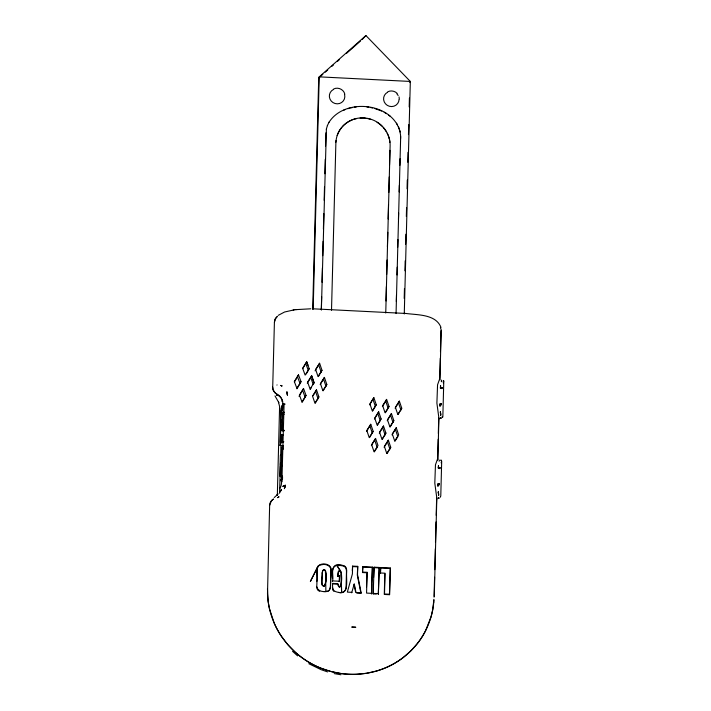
<?xml version="1.0" encoding="UTF-8"?>
<svg xmlns="http://www.w3.org/2000/svg" width="711" height="711" viewBox="0 0 711 711"><rect width="100%" height="100%" fill="white"/><g stroke="black" fill="none" stroke-linecap="round" stroke-linejoin="round"><path stroke-width="1.07" d="M437.932 484.795L438.109 483.462L437.949 486.333L438.1 484.68M440.011 404.79L440.189 403.457L440.029 406.337L440.18 404.675M281.307 385.646L282.027 385.966L280.703 385.424L281.903 385.904M281.92 476.743L282.178 479.561M433.763 602.199A83.383 80.503 24.2 0 1 431.026 616.881L425.551 630.773A83.489 80.61 24.2 0 1 417.526 643.375L410.896 650.841L403.341 657.444A84.156 81.25 24.2 0 1 390.579 665.478A84.156 81.25 24.2 0 1 376.457 671.042L366.503 673.29L356.344 674.304A83.489 80.601 24.2 0 1 340.969 673.53L330.882 671.486L321.079 668.251A84.156 81.25 24.2 0 1 307.276 661.274A84.156 81.25 24.2 0 1 294.958 651.978L287.777 644.628L281.556 636.514A83.489 80.61 24.2 0 1 274.206 623.129L269.469 608.723A83.383 80.503 24.2 0 1 267.496 593.809L269.638 505.361L271.389 500.802A7.919 7.643 24.2 0 1 273.344 499.158M281.956 406.683C286.178 395.44 272.891 395.947 272.713 387.157L274.41 322.199L275.077 319.328L276.819 316.964M277.334 495.283L279.601 406.488L278.428 401.911L274.997 395.911M280.018 445.424L280.987 408.39L282.365 405.323L282.303 407.794L281.183 410.274L280.347 442.366L281.467 439.887L281.405 442.358L280.018 445.424L283.342 445.593M283.885 414.397L281.672 414.291L281.716 412.433L284.124 412.113M280.481 463.065L279.547 493.283M280.676 455.538L280.943 445.308M281.307 435.141L281.067 437.434L281.307 435.141L283.52 435.256M281.672 414.291L281.911 411.998M281.734 441.629L282.151 434.865L281.734 441.629L283.84 441.735M282.009 430.822L282.676 414.806L282.009 430.822L284.116 430.928M282.96 404.008L282.534 410.762L282.694 404.595L282.96 404.008L285.173 404.124M281.787 476.646L281.814 478.601M284.089 403.812L282.054 475.979A8.408 0.818 -87.1 0 1 281.778 480.832L281.476 483.613A8.408 0.818 -87.1 0 1 280.943 486.12L279.823 488.599M312.698 309.365L318.724 77.961L319.221 76.85L365.907 35.55L410.327 81.445L404.275 313.96M313.169 309.365L319.221 76.85L410.327 81.445L409.829 82.556M321.301 309.934L321.648 296.656M322.021 282.258L322.394 267.869M322.714 255.693L323.087 241.296M323.407 229.12L323.807 213.62M324.154 200.333L324.5 187.046M324.847 173.768L325.22 159.371M325.567 146.084L325.914 132.806M321.372 309.774L326.402 129.002M316.75 581.598C318.528 577.599 313.711 565.361 321.47 564.774C326.278 563.388 332.028 566.205 330.793 571.697L330.437 585.473A17.34 16.744 24.2 0 1 330.18 588.086L329.193 590.45M331.513 310.28L335.876 143A27.285 26.343 24.2 0 1 363.685 117.902A27.285 26.343 24.2 0 1 390.117 145.737L385.753 313.027M332.393 578.176C331.495 571.404 332.748 561.477 342.489 565.361C346.017 565.298 346.968 569.209 346.666 572.026C345.857 580.274 350.301 596.716 335.743 591.668C332.117 590.743 332.499 586.308 332.606 583.411L337.743 583.669C343.715 598.227 341.893 554.731 337.592 576.212L339.609 575.839L337.592 576.212M332.313 581.367C334.401 577.412 329.602 566.703 336.552 565.556C339.84 565.414 346.115 565.014 346.328 569.804A17.704 17.091 24.2 0 1 346.453 572.488L346.097 586.264C346.87 590.761 342.835 594.005 338.552 592.379M337.796 575.75L338.152 571.831L339.538 570.871M339.263 581.714L339.396 576.301M339.609 575.839L339.467 581.251L332.517 580.905M340.889 571.991C342.551 574.719 341.316 594.36 337.538 584.131L337.743 583.669M352.292 570.471L352.603 566.098L357.74 566.365L357.517 574.657L361.135 592.805L360.93 593.276L356.815 593.063M352.603 566.098L352.398 573.919L347.35 592.112L351.892 592.343L351.687 592.805L354.265 583.855L355.998 592.547L361.135 592.805M357.74 566.365L357.313 575.119L360.93 593.276M365.801 572.711L362.503 572.551L362.85 566.623L372.386 567.102L371.498 593.809L372.386 567.102M362.503 572.551L362.85 566.623M366.529 586.984L367.107 572.311L362.708 572.088M367.107 572.311L366.565 593.081L371.702 593.338M376.279 594.049L373.195 593.889L373.453 584.051M373.622 577.492L374.084 567.191L379.23 567.449L378.332 594.147L379.23 567.449M373.195 593.889L374.084 567.191M386.002 301.002L386.375 286.595M386.695 274.41L387.068 260.004M387.415 246.717L387.788 232.31M388.135 219.015L388.508 204.617M388.828 192.432L389.228 176.915M389.548 164.73L389.921 150.332M380.554 569.084L380.438 573.457L380.785 567.529L390.321 568.009L389.637 594.245L389.432 594.707L385.318 594.503M384.287 594.449L384.829 573.679M396.311 301.535L396.48 294.887M397.005 274.961L397.2 267.212M397.725 247.286L397.929 239.536M398.444 219.61L398.613 212.962M399.164 191.926L399.342 185.287M399.858 165.361L400.026 158.713M400.551 138.787L400.604 136.574M396.063 313.551L400.675 136.414C397.956 103.442 345.742 96.065 329.033 122.248M389.432 594.707L390.321 568.009M404.204 298.46L404.461 288.497M404.923 270.784L405.181 260.821M405.617 244.211L405.874 234.248M406.337 216.526L406.568 207.674M407.056 188.85L407.287 179.99M407.75 162.277L408.007 152.314M408.47 134.601L408.727 124.629M409.189 106.917L409.42 98.056M434.057 597.178L434.581 577.27M434.776 569.698L435.319 548.803M435.488 542.209L436.021 521.963M436.19 515.324L436.652 497.629M437.629 460.026L438.172 439.3M438.323 433.479L438.723 417.988M439.762 378.172L440.278 358.264M440.456 351.625L440.998 330.606M434.279 596.369L436.821 498.162L434.803 483.151L435.47 464.79L437.594 458.853L437.807 459.804M437.843 459.217L438.909 418.157L436.892 403.146L437.558 384.784L439.682 378.847L439.887 379.798M439.922 379.212L441.22 329.797M440.776 496.216L441.673 461.812M442.864 416.211L443.762 381.807M440.447 387.682L440.42 388.322L440.571 385.611L440.447 387.682L440.633 387.148M438.358 467.678L438.34 468.327L438.491 465.616L438.358 467.678L438.554 467.154M440.411 412.184L440.722 415.402L440.367 411.722L440.802 414.38M438.323 492.19L438.643 495.407L438.278 491.719L438.723 494.385M438.909 418.157L438.687 419.33M436.821 498.162L436.607 499.326M433.763 602.199L433.888 600.191M433.914 599.311L432.697 609.851L431.266 616.037A83.809 80.912 24.2 0 1 420.681 639.029C413.482 649.614 403.715 658.377 392.472 664.492A83.809 80.912 24.2 0 1 368.156 672.997C355.251 675.317 341.867 674.606 329.264 671.042A83.809 80.912 24.2 0 1 305.437 660.084C294.514 652.849 285.271 643.144 278.632 631.857A83.809 80.912 24.2 0 1 269.273 607.861L268.163 601.542L267.46 588.77M287.413 395.085L286.924 391.868L287.413 395.085L287.324 392.65M285.2 485.195L284.409 488.626L285.2 485.195L284.844 487.693M441.691 380.998L441.602 381.736L441.762 380.678M274.41 322.199L275.264 318.955A7.759 7.492 24.2 0 1 277.486 316.431M282.08 401.688A7.794 7.528 24.2 0 0 277.397 394.418L277.086 395.494L277.397 394.418A7.67 7.403 24.2 0 1 275.646 393.352L274.89 392.659M441.211 381.247L441.513 380.118M439.131 461.252L439.434 460.124M282.614 478.761L282.596 478.805A1.155 1.111 24.2 0 0 281.538 479.232L280.41 480.689L281.245 479.881A1.155 1.111 24.2 0 1 282.285 479.472L282.24 479.578M326.331 129.171L327.451 125.465M277.139 395.227L277.397 394.418L277.201 394.952M328.58 591.037L329.957 589.055L330.544 586.522L331.006 571.235C333.29 562.152 315.471 561.112 317.239 570.542L316.875 584.318C315.382 591.117 323.852 593.072 328.784 590.574M440.402 497.202L440.438 496.785M365.907 35.55L362.139 39.558M294.363 382.118L298.504 374.848L301.037 381.665L296.94 388.81M302.744 368.627L306.717 361.748L307.952 365.205M306.272 373.879L309.187 368.707L306.717 361.748L302.637 368.245L305.135 375.132L309.187 368.707M299.02 396.338L303.553 388.526L306.041 395.449L303.606 399.866M310.805 377.577L311.64 375.71L314.075 382.758L313.24 384.607L310.805 377.577L307.268 383.185M315.071 370.858L319.586 363.223L321.994 370.307L318.341 376.608M313.08 395.734L316.493 389.841L318.901 396.925L315.293 403.137M320.181 384.58L324.412 377.399L326.829 384.482L323.167 390.783M280.241 492.065L281.423 489.435L280.872 490.519M369.631 404.835L373.853 397.645L376.27 404.737L372.608 411.029M366.538 431.453L370.76 424.263L373.177 431.355L369.516 437.647M374.457 419.01L378.679 411.829L381.096 418.912L377.434 425.214M385.771 401.235L386.597 399.386L389.015 406.47L388.179 408.327L385.771 401.235L382.376 406.568M371.364 445.628L375.586 438.447L378.003 445.53L374.039 451.752L371.631 444.659L375.586 438.447M379.283 433.186L383.505 426.005L385.922 433.088L382.26 439.389M387.202 420.743L391.432 413.562L393.841 420.645L390.179 426.947M395.12 408.301L399.351 401.12L401.759 408.212L398.098 414.504M384.109 447.361L388.339 440.18L390.748 447.263L387.086 453.565M392.028 434.919L396.258 427.738L398.667 434.83L394.712 441.051L392.294 433.959L396.258 427.738M332.606 583.411L332.393 583.873L337.538 584.131M327.371 125.625L329.104 122.079M318.155 566L310.369 581.465L317.906 566.498M298.504 374.848L294.318 381.567L296.896 388.295L301.037 381.665M302.077 402.31L303.09 400.702M303.553 388.526L299.438 395.085L301.962 401.937L306.041 395.449M310.236 389.352L311.231 387.771M319.586 363.223L315.622 369.444L318.039 376.528L321.994 370.307M316.493 389.841L312.52 396.08L314.946 403.146L318.901 396.925M324.412 377.399L320.448 383.62L322.865 390.703L326.829 384.482M373.853 397.645L369.898 403.866L372.306 410.958L376.27 404.737M370.76 424.263L366.805 430.484L369.213 437.576L373.177 431.355M378.679 411.829L374.724 418.05L377.132 425.134L381.096 418.912M386.597 399.386L382.642 405.608L385.051 412.691L389.015 406.47M385.353 412.771L387.619 409.216M383.505 426.005L379.55 432.226L381.958 439.309L385.922 433.088M391.432 413.562L387.468 419.783L389.886 426.867L393.841 420.645M399.351 401.12L395.387 407.341L397.805 414.433L401.759 408.212M374.341 451.832L377.168 447.388L374.759 440.296M388.339 440.18L384.375 446.401L386.784 453.485L390.748 447.263M395.005 441.122L397.84 436.678L395.423 429.586M441.309 462.31L441.14 462.817M281.903 480.858L281.423 481.587L281.92 481.151M278.161 493.923L276.926 495.132L277.432 494.643M276.908 385.06L277.059 384.927M278.41 497.318L279.023 496.74L277.681 497.682L278.401 497.176M274.224 497.54L277.094 494.98M318.724 77.961L322.821 74.335M325.274 72.166L327.735 69.989M331.833 66.363L333.468 64.914M337.565 61.297L339.2 59.848M346.568 53.325L360.495 41.007M272.686 499.611L270.793 501.593A7.919 7.643 24.2 0 0 269.958 503.406A7.661 7.394 24.2 0 0 269.638 505.361M281.396 465.927L282.071 465.705M278.161 315.391L284.569 312.013L294.034 309.889M324.296 585.837C326.651 583.615 327.913 566.88 322.883 570.258C321.461 574.71 321.994 579.821 322.243 584.46C321.932 586.113 325.789 586.006 323.15 585.802L324.003 585.917M443.415 382.749L443.54 382.1L443.229 382.811M343.573 110.258L345.217 109.53M333.681 88.991C337.992 86.742 343.822 89.453 344.826 94.216M387.913 91.728C390.961 90.226 394.809 90.955 397.156 93.381M347.875 108.685L349.643 108.125M440.944 418.228L440.713 418.397M438.865 498.233L438.634 498.402M327.851 591.445L323.843 591.632M281.2 465.341L280.427 465.669A0.907 0.613 -75.2 0 0 280.09 466.505L279.85 475.73A0.907 0.613 -75.2 0 0 280.463 476.468L281.156 476.334M282.08 465.616L281.396 465.687M350.576 107.939L352.434 107.565M295.785 309.649L310.805 308.796M281.272 465.421L281.92 465.287M293.154 310.014L296.549 309.543M323.923 570.053L322.67 570.72L322.119 573.03C323.585 575.27 318.777 586.948 324.518 586.015C326.536 581.545 325.745 575.972 325.327 571.155M354.3 107.183L356.22 106.997M281.911 454.356L281.032 454.498A0.907 0.613 -75.2 0 0 280.374 455.52L280.134 464.745A0.907 0.613 -75.2 0 0 280.436 465.438L280.561 465.483M339.129 586.717L339.938 586.682L338.871 586.628M313.818 308.85L405.945 313.462C417.784 315.097 435.763 314.102 440.998 327.407M281.716 412.433L283.929 412.549M281.867 413.855L284.08 413.962M282.276 430.244L284.382 430.351M281.405 442.358L283.511 442.464M352.389 566.569L357.526 566.827M362.646 567.085L372.182 567.565M373.879 567.654L379.016 567.911M380.581 567.991L390.108 568.471M380.643 572.995L385.042 573.208L384.5 593.987L389.637 594.245M373.408 593.427L378.545 593.685M339.191 570.489L340.329 570.56M323.665 569.644L324.785 569.733M366.912 107.014L368.858 107.21M334.223 673.601L340.951 674.766M370.769 107.592L372.671 107.974M374.546 108.445L381.7 111.04M327.593 671.904L321.123 669.682L308.814 663.718M318.91 591.01L319.754 591.321M442.491 417.197L442.029 416.904M384.171 112.302L386.571 113.653M388.739 115.209L390.179 116.249M340.089 571.013L340.533 571.36L337.05 565.556L340.72 571.635M292.541 651.329L297.616 655.889M440.873 459.973L441.611 461.172M333.93 591.339L333.13 590.379M318.217 590.539L317.435 589.588M283.396 447.192L282.56 446.295L282.436 446.881M396.489 123.19L397.52 124.878M443.495 380.652L443.691 381.176M278.428 401.911L278.792 402.764L278.596 402.293M398.409 126.611L399.52 129.269M297.554 376.963L300.122 383.691M302.664 390.499L305.179 397.369M305.854 363.677L308.343 370.6M332.926 589.979L332.401 587.482M317.239 589.188L316.715 586.691M398.515 402.977L400.933 410.06M390.597 415.411L393.005 422.503M373.017 399.502L375.435 406.585M377.852 413.678L380.261 420.77M382.678 427.853L385.086 434.945M387.504 442.029L389.912 449.121M369.924 426.12L372.342 433.203M318.75 365.072L321.168 372.164M323.576 379.247L325.994 386.34M315.657 391.69L318.075 398.782M273.237 390.099L272.935 389.139A7.661 7.394 24.2 0 1 272.713 387.157M440.491 327.691L440.9 329.14M443.682 381.229L443.557 380.758L443.717 381.389M441.593 461.226L441.184 460.284L441.638 461.395M399.742 130.184L400.169 131.997M354.051 584.318L355.571 591.925M399.28 98.927L399.067 96.954M341.253 574.675L341.591 592.53L341.244 573.857M325.594 572.799L325.869 591.739M344.622 94.679A7.794 7.528 24.2 0 1 339.556 103.495A7.794 7.528 24.2 0 1 329.984 99.096A7.794 7.528 24.2 0 1 333.379 89.515M399.075 99.389A7.794 7.528 24.2 0 1 387.282 105.352A7.794 7.528 24.2 0 1 387.619 92.252M396.942 93.923A7.794 7.528 24.2 0 1 398.133 95.55M335.841 142.298A27.285 26.343 24.2 0 1 336.001 140.574M337.165 135.534A27.285 26.343 24.2 0 1 337.778 133.926M338.125 133.135A27.285 26.343 24.2 0 1 341.822 127.331M342.391 126.682A27.285 26.343 24.2 0 1 344.231 124.843M344.879 124.274A27.285 26.343 24.2 0 1 352.354 119.857M353.18 119.555A27.285 26.343 24.2 0 1 356.567 118.613M360.059 118.106A27.285 26.343 24.2 0 1 362.726 118.035M363.605 118.062A27.285 26.343 24.2 0 1 365.383 118.204M367.143 118.47A27.285 26.343 24.2 0 1 370.609 119.315M377.079 122.292A27.285 26.343 24.2 0 1 381.967 126.149M383.185 127.438A27.285 26.343 24.2 0 1 386.313 131.713M387.166 133.259A27.285 26.343 24.2 0 1 387.904 134.85M388.242 135.668A27.285 26.343 24.2 0 1 389.29 139.001M389.486 139.854A27.285 26.343 24.2 0 1 389.895 142.431M272.988 499.451A7.661 7.394 24.2 0 1 273.575 499.113M274.926 392.694A7.67 7.403 24.2 0 1 273.291 390.152M282.845 449.53A0.907 0.48 82.6 0 1 283.351 448.854M282.658 449.139A2.684 0.649 1.5 0 1 282.205 448.997A0.907 0.48 82.6 0 0 281.698 449.681L281.014 476.041A0.907 0.48 82.6 0 0 281.476 477.117A2.684 0.649 1.5 0 0 282.623 477.392M283.369 448.508A1.155 1.111 24.2 0 1 282.356 448.001L281.369 447.095L282.063 448.641A1.155 1.111 24.2 0 0 282.596 449.068M282.623 476.974A0.907 0.48 82.6 0 1 282.151 475.899M281.263 476.726A0.907 0.613 -75.2 0 1 280.818 475.979M438.9 483.56L438.891 484.724L438.9 483.56M440.989 403.564L440.971 404.719L440.989 403.564M281.316 427.871L281.263 429.72L281.512 427.427L281.316 427.871M281.512 420.157L281.467 422.005L281.716 419.712L281.512 420.157M438.794 497.691L438.723 498.393L438.794 497.691M440.873 417.686L440.802 418.388L440.873 417.686M441.984 387.575L441.94 388.606L441.984 387.575M439.905 467.571L439.86 468.611L439.905 467.571M442.669 416.717L442.624 417.224L442.669 416.717M441.478 403.697L441.291 404.755L441.478 403.697M439.389 483.702L439.211 484.76L439.389 483.702M441.744 387.433L441.38 388.437L441.744 387.433M439.665 467.438L439.291 468.442L439.665 467.438M283.547 485.569L283.014 486.573L283.547 485.569M309.623 378.901L307.614 382.074L310.076 389.059L314.075 382.758L311.64 375.71L309.623 378.901M355.678 627.253L351.901 627.058L355.678 627.253"/></g></svg>
